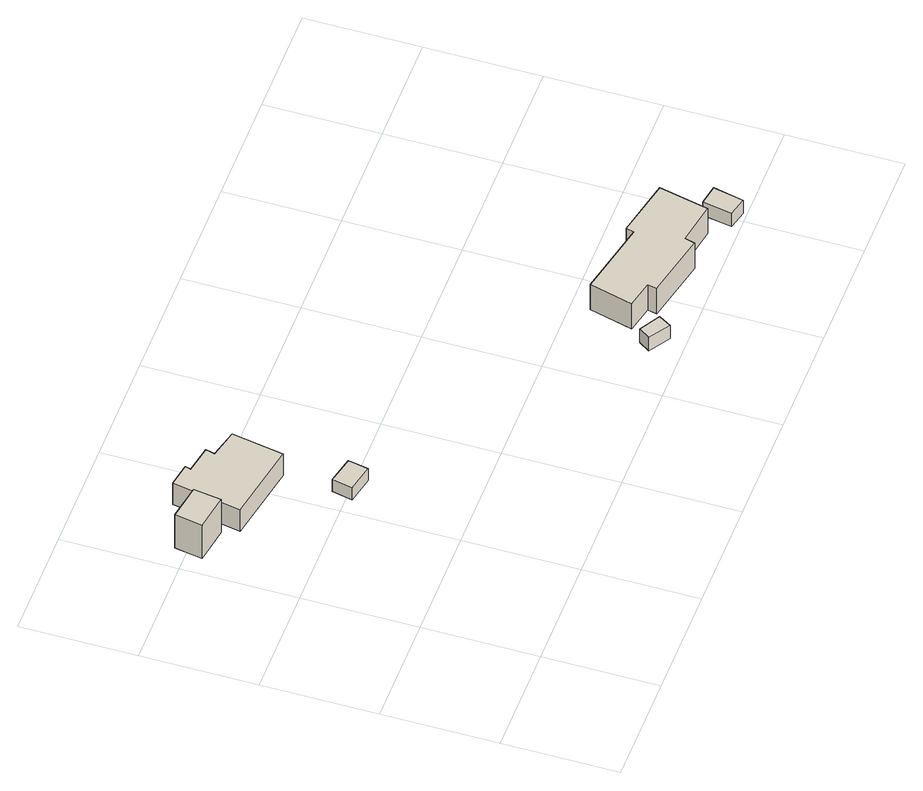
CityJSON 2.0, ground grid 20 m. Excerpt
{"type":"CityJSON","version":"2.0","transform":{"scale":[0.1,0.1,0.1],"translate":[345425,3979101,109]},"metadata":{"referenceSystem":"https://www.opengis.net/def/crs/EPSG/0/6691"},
"CityObjects":{
"building1":{"type":"Building","attributes":{"measuredHeight":7.6},"geometry":[{"type":"Solid","lod":"1","boundaries":[[[[0,1,2,3]],[[2,4,5,3]],[[1,6,4,2]],[[0,7,6,1]],[[3,5,7,0]],[[4,6,7,5]]]]}]},
"building2":{"type":"Building","attributes":{"measuredHeight":6},"geometry":[{"type":"Solid","lod":"1","boundaries":[[[[8,9,10,11,12,13,14,15]],[[14,16,17,15]],[[13,18,16,14]],[[12,19,18,13]],[[11,20,19,12]],[[10,21,20,11]],[[9,22,21,10]],[[8,23,22,9]],[[15,17,23,8]],[[16,18,19,20,21,22,23,17]]]]}]},
"building3":{"type":"Building","attributes":{"measuredHeight":2.6},"geometry":[{"type":"Solid","lod":"1","boundaries":[[[[24,25,26,27]],[[26,28,29,27]],[[25,30,28,26]],[[24,31,30,25]],[[27,29,31,24]],[[28,30,31,29]]]]}]},
"building4":{"type":"Building","attributes":{"measuredHeight":3},"geometry":[{"type":"Solid","lod":"1","boundaries":[[[[32,33,34,35]],[[34,36,37,35]],[[33,38,36,34]],[[32,39,38,33]],[[35,37,39,32]],[[36,38,39,37]]]]}]},
"building5":{"type":"Building","attributes":{"measuredHeight":7.6},"geometry":[{"type":"Solid","lod":"1","boundaries":[[[[40,41,42,43,44,45,46,47,48,49]],[[48,50,51,49]],[[47,52,50,48]],[[46,53,52,47]],[[45,54,53,46]],[[44,55,54,45]],[[43,56,55,44]],[[42,57,56,43]],[[41,58,57,42]],[[40,59,58,41]],[[49,51,59,40]],[[50,52,53,54,55,56,57,58,59,51]]]]}]},
"building6":{"type":"Building","attributes":{"measuredHeight":3},"geometry":[{"type":"Solid","lod":"1","boundaries":[[[[60,61,62,63]],[[62,64,65,63]],[[61,66,64,62]],[[60,67,66,61]],[[63,65,67,60]],[[64,66,67,65]]]]}]}
},
"vertices":[
[74,601,43],[67,553,43],[3,563,43],[12,611,43],[3,563,118],[12,611,118],[67,553,118],[74,601,118],
[228,589,47],[212,499,47],[75,524,47],[97,643,47],[137,636,47],[134,626,47],[182,617,47],[178,601,47],[182,617,96],[178,601,96],[134,626,96],[137,636,96],[97,643,96],[75,524,96],[212,499,96],[228,589,96],
[273,411,23],[266,376,23],[218,386,23],[226,422,23],[218,386,50],[226,422,50],[266,376,50],[273,411,50],
[733,50,13],[720,28,13],[684,51,13],[697,71,13],[684,51,43],[697,71,43],[720,28,43],[733,50,43],
[867,138,16],[871,152,16],[972,130,16],[953,44,16],[880,57,16],[875,39,16],[762,64,16],[765,80,16],[718,91,16],[737,166,16],[718,91,73],[737,166,73],[765,80,73],[762,64,73],[875,39,73],[880,57,73],[953,44,73],[972,130,73],[871,152,73],[867,138,73],
[1029,60,10],[1018,7,10],[985,15,10],[994,66,10],[985,15,40],[994,66,40],[1018,7,40],[1029,60,40]
]}
